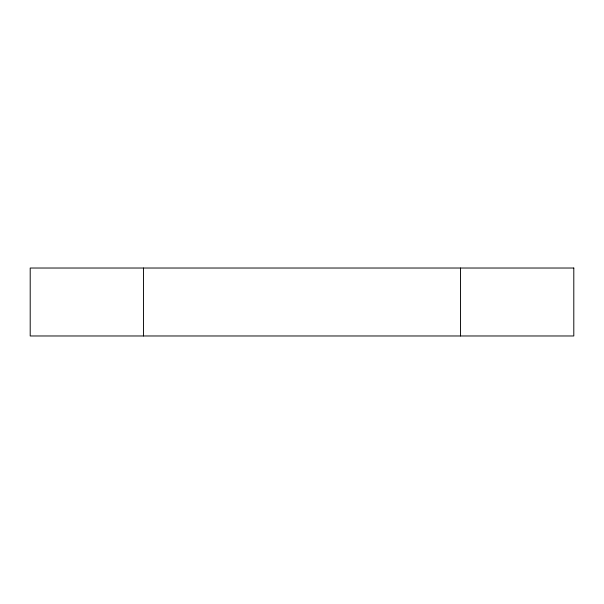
<?xml version="1.0" encoding="UTF-8"?>
<svg xmlns="http://www.w3.org/2000/svg" width="604" height="604" viewBox="0 0 604 604"><rect width="100%" height="100%" fill="white"/><g stroke="black" fill="none" stroke-linecap="round" stroke-linejoin="round"><path stroke-width="0.91" d="M460.55 268.025L460.55 335.975M143.45 268.025L143.45 335.975M573.8 268.025L30.2 268.025L30.2 335.975L573.8 335.975L573.8 268.025"/></g></svg>
